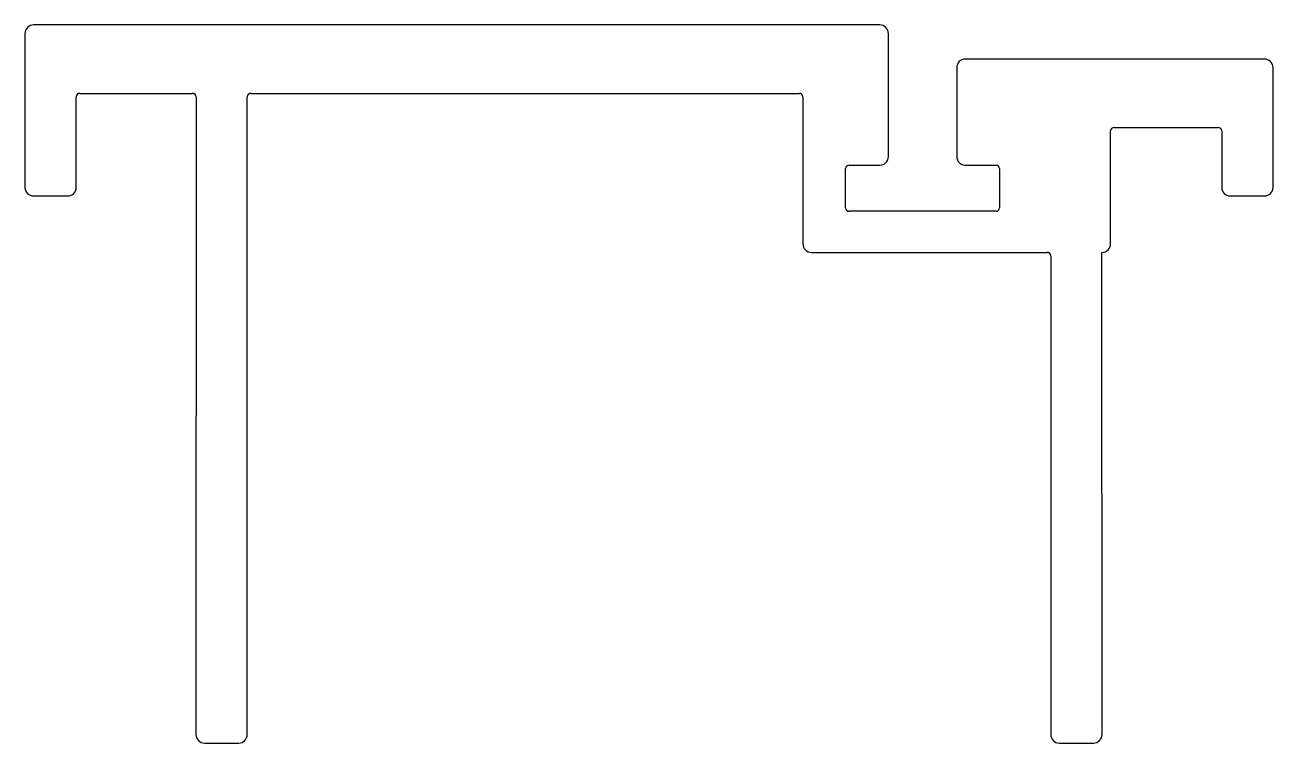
# Model space of a CAD drawing. Extents: x 4162.2 to 4235.2, y 1328.9 to 1370.9.
import ezdxf

# ---------------------------------------------------------------- set-up
doc = ezdxf.new("R2010")
doc.units = 0
doc.layers.get('0').update_dxf_attribs({"linetype": 'CONTINUOUS'})

msp = doc.modelspace()

# ---------------------------------------------------------------- linework, layer by layer
at = {"linetype": 'CONTINUOUS'}
for p, q in [((4162.179, 1370.379), (4162.179, 1361.379)), ((4212.179, 1370.879), (4162.679, 1370.879)), ((4212.679, 1363.179), (4212.679, 1370.379)), ((4234.679, 1368.879), (4217.179, 1368.879)), ((4216.679, 1368.379), (4216.679, 1363.179)), ((4235.179, 1361.379), (4235.179, 1368.379)), ((4165.179, 1361.379), (4165.179, 1366.679)), ((4165.379, 1366.879), (4171.984, 1366.879)), ((4172.184, 1366.679), (4172.182, 1329.379)), ((4175.182, 1329.379), (4175.184, 1366.679)), ((4175.384, 1366.879), (4207.479, 1366.879)), ((4207.679, 1366.679), (4207.679, 1358.079)), ((4225.679, 1358.079), (4225.679, 1364.679)), ((4225.879, 1364.879), (4231.979, 1364.879)), ((4232.179, 1364.679), (4232.179, 1361.379)), ((4210.179, 1360.179), (4210.179, 1362.479)), ((4210.379, 1362.679), (4212.179, 1362.679)), ((4217.179, 1362.679), (4218.979, 1362.679)), ((4219.179, 1362.479), (4219.179, 1360.179)), ((4162.679, 1360.879), (4164.679, 1360.879)), ((4232.679, 1360.879), (4234.679, 1360.879)), ((4218.979, 1359.979), (4210.379, 1359.979)), ((4208.179, 1357.579), (4221.975, 1357.579)), ((4222.175, 1357.379), (4222.176, 1329.379)), ((4225.176, 1329.379), (4225.175, 1357.579)), ((4225.175, 1357.579), (4225.179, 1357.579)), ((4172.682, 1328.879), (4174.682, 1328.879)), ((4222.676, 1328.879), (4224.676, 1328.879))]:
    msp.add_line(p, q, dxfattribs=at)
for centre, radius, start, end in [((4162.679, 1370.379), 0.5, 90, 180), ((4212.179, 1370.379), 0.5, 0, 90), ((4217.179, 1368.379), 0.5, 90, 180), ((4234.679, 1368.379), 0.5, 0, 90), ((4165.379, 1366.679), 0.2, 90, 180), ((4171.984, 1366.679), 0.2, 359.99843, 90), ((4175.384, 1366.679), 0.2, 90, 179.99843), ((4207.479, 1366.679), 0.2, 0, 90), ((4225.879, 1364.679), 0.2, 90, 180), ((4231.979, 1364.679), 0.2, 0, 90), ((4212.179, 1363.179), 0.5, 270, 360), ((4217.179, 1363.179), 0.5, 180, 270), ((4210.379, 1362.479), 0.2, 90, 180), ((4218.979, 1362.479), 0.2, 0, 90), ((4162.679, 1361.379), 0.5, 180, 270), ((4164.679, 1361.379), 0.5, 270, 360), ((4232.679, 1361.379), 0.5, 180, 270), ((4234.679, 1361.379), 0.5, 270, 360), ((4210.379, 1360.179), 0.2, 180, 270), ((4218.979, 1360.179), 0.2, 270, 0), ((4208.179, 1358.079), 0.5, 180, 270), ((4225.179, 1358.079), 0.5, 270, 360), ((4221.975, 1357.379), 0.2, 0.00155, 90), ((4172.682, 1329.379), 0.5, 179.99834, 270), ((4174.682, 1329.379), 0.5, 270, 359.99834), ((4222.676, 1329.379), 0.5, 180.00166, 270.00163), ((4224.676, 1329.379), 0.5, 270.00163, 0.00166)]:
    msp.add_arc(centre, radius, start, end, dxfattribs=at)

doc.saveas('drawing.dxf')
